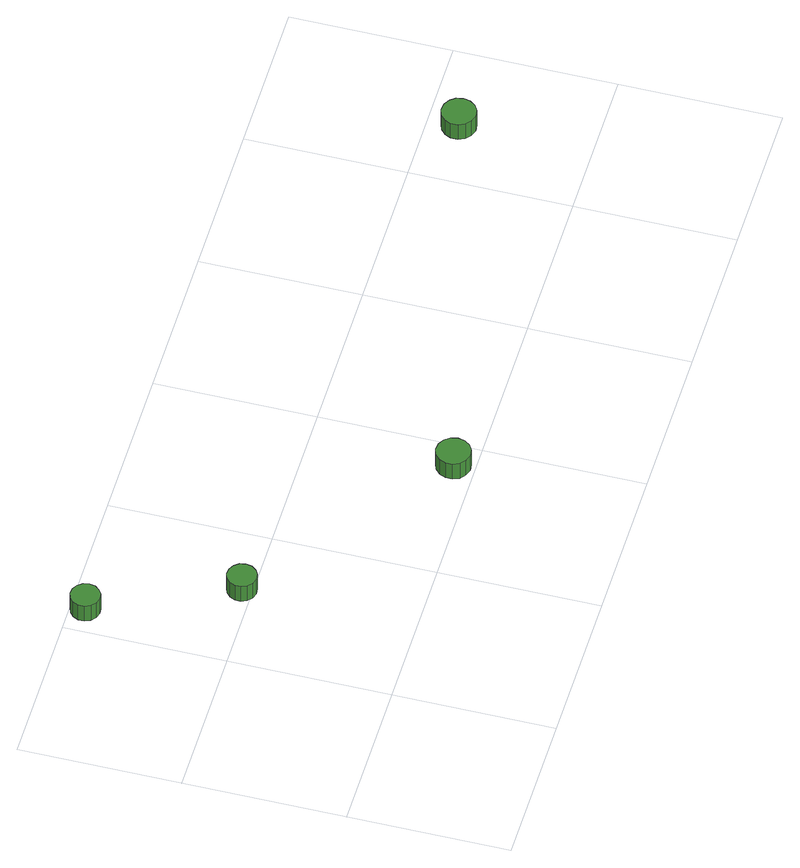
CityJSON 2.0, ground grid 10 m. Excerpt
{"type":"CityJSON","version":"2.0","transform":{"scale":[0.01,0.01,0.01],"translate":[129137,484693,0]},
"CityObjects":{
"tree1":{"type":"SolitaryVegetationObject","attributes":{"function":"something"},"geometry":[{"type":"MultiSurface","lod":"1","boundaries":[[[0,1,2,3,4,5,6,7,8,9,10,11,12,13,14]],[[15,16,17,18,19,20,21,22,23,24,25,26,27,28,29]],[[0,29,28,1]],[[1,28,27,2]],[[2,27,26,3]],[[3,26,25,4]],[[4,25,24,5]],[[5,24,23,6]],[[6,23,22,7]],[[7,22,21,8]],[[8,21,20,9]],[[9,20,19,10]],[[10,19,18,11]],[[11,18,17,12]],[[12,17,16,13]],[[13,16,15,14]],[[14,15,29,0]]]}]},
"tree2":{"type":"SolitaryVegetationObject","attributes":{"function":"something"},"geometry":[{"type":"MultiSurface","lod":"1","boundaries":[[[30,31,32,33,34,35,36,37,38,39,40,41,42,43,44]],[[45,46,47,48,49,50,51,52,53,54,55,56,57,58,59]],[[30,59,58,31]],[[31,58,57,32]],[[32,57,56,33]],[[33,56,55,34]],[[34,55,54,35]],[[35,54,53,36]],[[36,53,52,37]],[[37,52,51,38]],[[38,51,50,39]],[[39,50,49,40]],[[40,49,48,41]],[[41,48,47,42]],[[42,47,46,43]],[[43,46,45,44]],[[44,45,59,30]]]}]},
"tree3":{"type":"SolitaryVegetationObject","attributes":{"function":"something"},"geometry":[{"type":"MultiSurface","lod":"1","boundaries":[[[60,61,62,63,64,65,66,67,68,69,70,71,72,73,74]],[[75,76,77,78,79,80,81,82,83,84,85,86,87,88,89]],[[60,89,88,61]],[[61,88,87,62]],[[62,87,86,63]],[[63,86,85,64]],[[64,85,84,65]],[[65,84,83,66]],[[66,83,82,67]],[[67,82,81,68]],[[68,81,80,69]],[[69,80,79,70]],[[70,79,78,71]],[[71,78,77,72]],[[72,77,76,73]],[[73,76,75,74]],[[74,75,89,60]]]}]},
"tree4":{"type":"SolitaryVegetationObject","attributes":{"function":"something"},"geometry":[{"type":"MultiSurface","lod":"1","boundaries":[[[90,91,92,93,94,95,96,97,98,99,100,101,102,103,104]],[[105,106,107,108,109,110,111,112,113,114,115,116,117,118,119]],[[90,119,118,91]],[[91,118,117,92]],[[92,117,116,93]],[[93,116,115,94]],[[94,115,114,95]],[[95,114,113,96]],[[96,113,112,97]],[[97,112,111,98]],[[98,111,110,99]],[[99,110,109,100]],[[100,109,108,101]],[[101,108,107,102]],[[102,107,106,103]],[[103,106,105,104]],[[104,105,119,90]]]}]}
},
"vertices":[
[242,1904,231],[235,1941,231],[212,1972,231],[179,1991,231],[142,1995,231],[106,1983,231],[78,1958,231],[62,1923,231],[62,1885,231],[78,1851,231],[106,1825,231],[142,1814,231],[179,1818,231],[212,1837,231],[235,1867,231],[235,1867,104],[212,1837,104],[179,1818,104],[142,1814,104],[106,1825,104],[78,1851,104],[62,1885,104],[62,1923,104],[78,1958,104],[106,1983,104],[142,1995,104],[179,1991,104],[212,1972,104],[235,1941,104],[242,1904,104],
[620,1057,250],[612,1094,250],[589,1124,250],[557,1143,250],[519,1147,250],[483,1136,250],[455,1110,250],[439,1076,250],[439,1038,250],[455,1003,250],[483,978,250],[519,966,250],[557,970,250],[589,989,250],[612,1020,250],[612,1020,123],[589,989,123],[557,970,123],[519,966,123],[483,978,123],[455,1003,123],[439,1038,123],[439,1076,123],[455,1110,123],[483,1136,123],[519,1147,123],[557,1143,123],[589,1124,123],[612,1094,123],[620,1057,123],
[1924,126,231],[1915,170,231],[1889,205,231],[1851,227,231],[1807,232,231],[1765,218,231],[1732,189,231],[1715,148,231],[1715,104,231],[1732,64,231],[1765,35,231],[1807,21,231],[1851,26,231],[1889,48,231],[1915,83,231],[1915,83,104],[1889,48,104],[1851,26,104],[1807,21,104],[1765,35,104],[1732,64,104],[1715,104,104],[1715,148,104],[1732,189,104],[1765,218,104],[1807,232,104],[1851,227,104],[1889,205,104],[1915,170,104],[1924,126,104],
[4544,814,202],[4535,857,202],[4509,892,202],[4471,914,202],[4427,919,202],[4385,905,202],[4353,876,202],[4335,836,202],[4335,792,202],[4353,751,202],[4385,722,202],[4427,708,202],[4471,713,202],[4509,735,202],[4535,771,202],[4535,771,75],[4509,735,75],[4471,713,75],[4427,708,75],[4385,722,75],[4353,751,75],[4335,792,75],[4335,836,75],[4353,876,75],[4385,905,75],[4427,919,75],[4471,914,75],[4509,892,75],[4535,857,75],[4544,814,75]
]}
